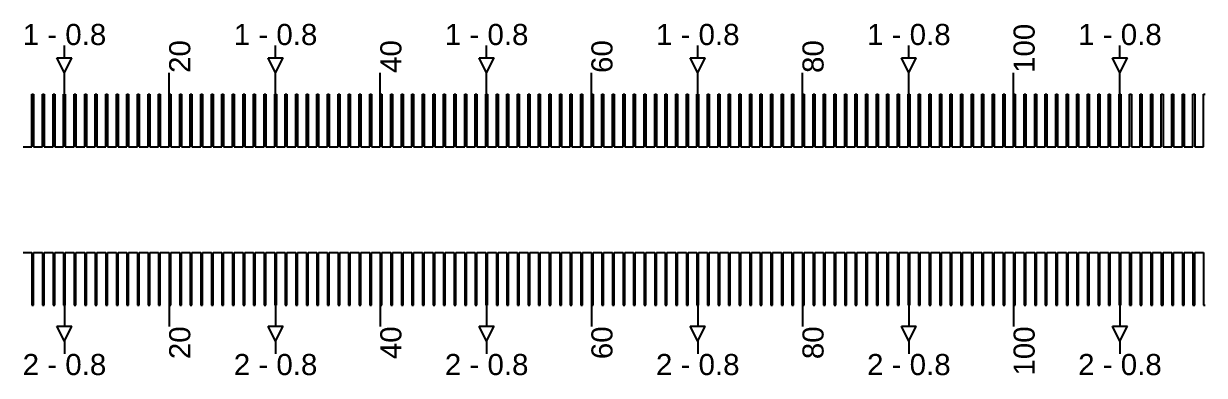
# Model space of a CAD drawing. Extents: x -119394 to 128420, y 74496 to 185496.
# Drawn here: x 7088 to 7647, y 112863 to 113029 of the extents above; entities that cross this region are included whole.
import ezdxf

# ---------------------------------------------------------------- set-up
doc = ezdxf.new("R2010")
doc.units = 13
doc.layers.add('CL - Label-1', color=120, linetype='Continuous')
doc.layers.add('CL - Label-2', color=132, linetype='Continuous')
doc.layers.add('CL - Sub-Micro', color=7, linetype='Continuous', true_color=0x47d1ff)
doc.styles.get("Standard").update_dxf_attribs({"font": 'arial.ttf'})

msp = doc.modelspace()

# ---------------------------------------------------------------- linework, layer by layer
for p, q in [((7107.19, 113012.94), (7107.19, 113018.94)), ((7207.19, 113012.94), (7207.19, 113018.94)), ((7307.19, 113012.94), (7307.19, 113018.94)), ((7407.19, 113012.94), (7407.19, 113018.94)), ((7507.19, 113012.94), (7507.19, 113018.94)), ((7607.19, 113012.94), (7607.19, 113018.94)), ((7107.19, 112995.86), (7107.19, 113005.86)), ((7156.79, 112995.86), (7156.79, 113005.86)), ((7207.19, 112995.86), (7207.19, 113005.86)), ((7256.79, 112995.86), (7256.79, 113005.86)), ((7307.19, 112995.86), (7307.19, 113005.86)), ((7356.79, 112995.86), (7356.79, 113005.86)), ((7407.19, 112995.86), (7407.19, 113005.86)), ((7456.79, 112995.86), (7456.79, 113005.86)), ((7507.19, 112995.86), (7507.19, 113005.86)), ((7556.79, 112995.86), (7556.79, 113005.86)), ((7607.19, 112995.86), (7607.19, 113005.86)), ((7107.19, 112895.86), (7107.19, 112885.86)), ((7156.79, 112895.86), (7156.79, 112885.86)), ((7207.19, 112895.86), (7207.19, 112885.86)), ((7256.79, 112895.86), (7256.79, 112885.86)), ((7307.19, 112895.86), (7307.19, 112885.86)), ((7356.79, 112895.86), (7356.79, 112885.86)), ((7407.19, 112895.86), (7407.19, 112885.86)), ((7456.79, 112895.86), (7456.79, 112885.86)), ((7507.19, 112895.86), (7507.19, 112885.86)), ((7556.79, 112895.86), (7556.79, 112885.86)), ((7607.19, 112895.86), (7607.19, 112885.86)), ((7107.19, 112878.79), (7107.19, 112872.79)), ((7207.19, 112878.79), (7207.19, 112872.79)), ((7307.19, 112878.79), (7307.19, 112872.79)), ((7407.19, 112878.79), (7407.19, 112872.79)), ((7507.19, 112878.79), (7507.19, 112872.79)), ((7607.19, 112878.79), (7607.19, 112872.79))]:
    msp.add_line(p, q)
at = {"layer": 'CL - Label-2'}
for p, q in [((7107.19, 113005.86), (7103.65, 113012.96)), ((7103.65, 113012.96), (7110.72, 113012.96)), ((7107.19, 113005.86), (7110.72, 113012.96)), ((7207.19, 113005.86), (7203.65, 113012.96)), ((7203.65, 113012.96), (7210.72, 113012.96)), ((7207.19, 113005.86), (7210.72, 113012.96)), ((7307.19, 113005.86), (7303.65, 113012.96)), ((7303.65, 113012.96), (7310.72, 113012.96)), ((7307.19, 113005.86), (7310.72, 113012.96)), ((7407.19, 113005.86), (7403.65, 113012.96)), ((7403.65, 113012.96), (7410.72, 113012.96)), ((7407.19, 113005.86), (7410.72, 113012.96)), ((7507.19, 113005.86), (7503.65, 113012.96)), ((7503.65, 113012.96), (7510.72, 113012.96)), ((7507.19, 113005.86), (7510.72, 113012.96)), ((7607.19, 113005.86), (7603.65, 113012.96)), ((7603.65, 113012.96), (7610.72, 113012.96)), ((7607.19, 113005.86), (7610.72, 113012.96)), ((7107.19, 112878.79), (7103.65, 112885.89)), ((7103.65, 112885.89), (7110.72, 112885.89)), ((7107.19, 112878.79), (7110.72, 112885.89)), ((7207.19, 112878.79), (7203.65, 112885.89)), ((7203.65, 112885.89), (7210.72, 112885.89)), ((7207.19, 112878.79), (7210.72, 112885.89)), ((7307.19, 112878.79), (7303.65, 112885.89)), ((7303.65, 112885.89), (7310.72, 112885.89)), ((7307.19, 112878.79), (7310.72, 112885.89)), ((7407.19, 112878.79), (7403.65, 112885.89)), ((7403.65, 112885.89), (7410.72, 112885.89)), ((7407.19, 112878.79), (7410.72, 112885.89)), ((7507.19, 112878.79), (7503.65, 112885.89)), ((7503.65, 112885.89), (7510.72, 112885.89)), ((7507.19, 112878.79), (7510.72, 112885.89)), ((7607.19, 112878.79), (7603.65, 112885.89)), ((7603.65, 112885.89), (7610.72, 112885.89)), ((7607.19, 112878.79), (7610.72, 112885.89))]:
    msp.add_line(p, q, dxfattribs=at)
at = {"layer": 'CL - Sub-Micro'}
for p, q in [((7091.79, 112970.86), (7091.79, 112995.86)), ((7091.79, 112995.86), (7092.59, 112995.86)), ((7092.59, 112995.86), (7092.59, 112970.86)), ((7096.79, 112970.86), (7096.79, 112995.86)), ((7096.79, 112995.86), (7097.59, 112995.86)), ((7097.59, 112995.86), (7097.59, 112970.86)), ((7101.79, 112970.86), (7101.79, 112995.86)), ((7101.79, 112995.86), (7102.59, 112995.86)), ((7102.59, 112995.86), (7102.59, 112970.86)), ((7106.79, 112970.86), (7106.79, 112995.86)), ((7106.79, 112995.86), (7107.59, 112995.86)), ((7107.59, 112995.86), (7107.59, 112970.86)), ((7111.79, 112970.86), (7111.79, 112995.86)), ((7111.79, 112995.86), (7112.59, 112995.86)), ((7112.59, 112995.86), (7112.59, 112970.86)), ((7116.79, 112970.86), (7116.79, 112995.86)), ((7116.79, 112995.86), (7117.59, 112995.86)), ((7117.59, 112995.86), (7117.59, 112970.86)), ((7121.79, 112970.86), (7121.79, 112995.86)), ((7121.79, 112995.86), (7122.59, 112995.86)), ((7122.59, 112995.86), (7122.59, 112970.86)), ((7126.79, 112970.86), (7126.79, 112995.86)), ((7126.79, 112995.86), (7127.59, 112995.86)), ((7127.59, 112995.86), (7127.59, 112970.86)), ((7131.79, 112970.86), (7131.79, 112995.86)), ((7131.79, 112995.86), (7132.59, 112995.86)), ((7132.59, 112995.86), (7132.59, 112970.86)), ((7136.79, 112970.86), (7136.79, 112995.86)), ((7136.79, 112995.86), (7137.59, 112995.86)), ((7137.59, 112995.86), (7137.59, 112970.86)), ((7141.79, 112970.86), (7141.79, 112995.86)), ((7141.79, 112995.86), (7142.59, 112995.86)), ((7142.59, 112995.86), (7142.59, 112970.86)), ((7146.79, 112970.86), (7146.79, 112995.86)), ((7146.79, 112995.86), (7147.59, 112995.86)), ((7147.59, 112995.86), (7147.59, 112970.86)), ((7151.79, 112970.86), (7151.79, 112995.86)), ((7151.79, 112995.86), (7152.59, 112995.86)), ((7152.59, 112995.86), (7152.59, 112970.86)), ((7156.79, 112970.86), (7156.79, 112995.86)), ((7156.79, 112995.86), (7157.59, 112995.86)), ((7157.59, 112995.86), (7157.59, 112970.86)), ((7161.79, 112970.86), (7161.79, 112995.86)), ((7161.79, 112995.86), (7162.59, 112995.86)), ((7162.59, 112995.86), (7162.59, 112970.86)), ((7166.79, 112970.86), (7166.79, 112995.86)), ((7166.79, 112995.86), (7167.59, 112995.86)), ((7167.59, 112995.86), (7167.59, 112970.86)), ((7171.79, 112970.86), (7171.79, 112995.86)), ((7171.79, 112995.86), (7172.59, 112995.86)), ((7172.59, 112995.86), (7172.59, 112970.86)), ((7176.79, 112970.86), (7176.79, 112995.86)), ((7176.79, 112995.86), (7177.59, 112995.86)), ((7177.59, 112995.86), (7177.59, 112970.86)), ((7181.79, 112970.86), (7181.79, 112995.86)), ((7181.79, 112995.86), (7182.59, 112995.86)), ((7182.59, 112995.86), (7182.59, 112970.86)), ((7186.79, 112970.86), (7186.79, 112995.86)), ((7186.79, 112995.86), (7187.59, 112995.86)), ((7187.59, 112995.86), (7187.59, 112970.86)), ((7191.79, 112970.86), (7191.79, 112995.86)), ((7191.79, 112995.86), (7192.59, 112995.86)), ((7192.59, 112995.86), (7192.59, 112970.86)), ((7196.79, 112970.86), (7196.79, 112995.86)), ((7196.79, 112995.86), (7197.59, 112995.86)), ((7197.59, 112995.86), (7197.59, 112970.86)), ((7201.79, 112970.86), (7201.79, 112995.86)), ((7201.79, 112995.86), (7202.59, 112995.86)), ((7202.59, 112995.86), (7202.59, 112970.86)), ((7206.79, 112970.86), (7206.79, 112995.86)), ((7206.79, 112995.86), (7207.59, 112995.86)), ((7207.59, 112995.86), (7207.59, 112970.86)), ((7211.79, 112970.86), (7211.79, 112995.86)), ((7211.79, 112995.86), (7212.59, 112995.86)), ((7212.59, 112995.86), (7212.59, 112970.86)), ((7216.79, 112970.86), (7216.79, 112995.86)), ((7216.79, 112995.86), (7217.59, 112995.86)), ((7217.59, 112995.86), (7217.59, 112970.86)), ((7221.79, 112970.86), (7221.79, 112995.86)), ((7221.79, 112995.86), (7222.59, 112995.86)), ((7222.59, 112995.86), (7222.59, 112970.86)), ((7226.79, 112970.86), (7226.79, 112995.86)), ((7226.79, 112995.86), (7227.59, 112995.86)), ((7227.59, 112995.86), (7227.59, 112970.86)), ((7231.79, 112970.86), (7231.79, 112995.86)), ((7231.79, 112995.86), (7232.59, 112995.86)), ((7232.59, 112995.86), (7232.59, 112970.86)), ((7236.79, 112970.86), (7236.79, 112995.86)), ((7236.79, 112995.86), (7237.59, 112995.86)), ((7237.59, 112995.86), (7237.59, 112970.86)), ((7241.79, 112970.86), (7241.79, 112995.86)), ((7241.79, 112995.86), (7242.59, 112995.86)), ((7242.59, 112995.86), (7242.59, 112970.86)), ((7246.79, 112970.86), (7246.79, 112995.86)), ((7246.79, 112995.86), (7247.59, 112995.86)), ((7247.59, 112995.86), (7247.59, 112970.86)), ((7251.79, 112970.86), (7251.79, 112995.86)), ((7251.79, 112995.86), (7252.59, 112995.86)), ((7252.59, 112995.86), (7252.59, 112970.86)), ((7256.79, 112970.86), (7256.79, 112995.86)), ((7256.79, 112995.86), (7257.59, 112995.86)), ((7257.59, 112995.86), (7257.59, 112970.86)), ((7261.79, 112970.86), (7261.79, 112995.86)), ((7261.79, 112995.86), (7262.59, 112995.86)), ((7262.59, 112995.86), (7262.59, 112970.86)), ((7266.79, 112970.86), (7266.79, 112995.86)), ((7266.79, 112995.86), (7267.59, 112995.86)), ((7267.59, 112995.86), (7267.59, 112970.86)), ((7271.79, 112970.86), (7271.79, 112995.86)), ((7271.79, 112995.86), (7272.59, 112995.86)), ((7272.59, 112995.86), (7272.59, 112970.86)), ((7276.79, 112970.86), (7276.79, 112995.86)), ((7276.79, 112995.86), (7277.59, 112995.86)), ((7277.59, 112995.86), (7277.59, 112970.86)), ((7281.79, 112970.86), (7281.79, 112995.86)), ((7281.79, 112995.86), (7282.59, 112995.86)), ((7282.59, 112995.86), (7282.59, 112970.86)), ((7286.79, 112970.86), (7286.79, 112995.86)), ((7286.79, 112995.86), (7287.59, 112995.86)), ((7287.59, 112995.86), (7287.59, 112970.86)), ((7291.79, 112970.86), (7291.79, 112995.86)), ((7291.79, 112995.86), (7292.59, 112995.86)), ((7292.59, 112995.86), (7292.59, 112970.86)), ((7296.79, 112970.86), (7296.79, 112995.86)), ((7296.79, 112995.86), (7297.59, 112995.86)), ((7297.59, 112995.86), (7297.59, 112970.86)), ((7301.79, 112970.86), (7301.79, 112995.86)), ((7301.79, 112995.86), (7302.59, 112995.86)), ((7302.59, 112995.86), (7302.59, 112970.86)), ((7306.79, 112970.86), (7306.79, 112995.86)), ((7306.79, 112995.86), (7307.59, 112995.86)), ((7307.59, 112995.86), (7307.59, 112970.86)), ((7311.79, 112970.86), (7311.79, 112995.86)), ((7311.79, 112995.86), (7312.59, 112995.86)), ((7312.59, 112995.86), (7312.59, 112970.86)), ((7316.79, 112970.86), (7316.79, 112995.86)), ((7316.79, 112995.86), (7317.59, 112995.86)), ((7317.59, 112995.86), (7317.59, 112970.86)), ((7321.79, 112970.86), (7321.79, 112995.86)), ((7321.79, 112995.86), (7322.59, 112995.86)), ((7322.59, 112995.86), (7322.59, 112970.86)), ((7326.79, 112970.86), (7326.79, 112995.86)), ((7326.79, 112995.86), (7327.59, 112995.86)), ((7327.59, 112995.86), (7327.59, 112970.86)), ((7331.79, 112970.86), (7331.79, 112995.86)), ((7331.79, 112995.86), (7332.59, 112995.86)), ((7332.59, 112995.86), (7332.59, 112970.86)), ((7336.79, 112970.86), (7336.79, 112995.86)), ((7336.79, 112995.86), (7337.59, 112995.86)), ((7337.59, 112995.86), (7337.59, 112970.86)), ((7341.79, 112970.86), (7341.79, 112995.86)), ((7341.79, 112995.86), (7342.59, 112995.86)), ((7342.59, 112995.86), (7342.59, 112970.86)), ((7346.79, 112970.86), (7346.79, 112995.86)), ((7346.79, 112995.86), (7347.59, 112995.86)), ((7347.59, 112995.86), (7347.59, 112970.86)), ((7351.79, 112970.86), (7351.79, 112995.86)), ((7351.79, 112995.86), (7352.59, 112995.86)), ((7352.59, 112995.86), (7352.59, 112970.86)), ((7356.79, 112970.86), (7356.79, 112995.86)), ((7356.79, 112995.86), (7357.59, 112995.86)), ((7357.59, 112995.86), (7357.59, 112970.86)), ((7361.79, 112970.86), (7361.79, 112995.86)), ((7361.79, 112995.86), (7362.59, 112995.86)), ((7362.59, 112995.86), (7362.59, 112970.86)), ((7366.79, 112970.86), (7366.79, 112995.86)), ((7366.79, 112995.86), (7367.59, 112995.86)), ((7367.59, 112995.86), (7367.59, 112970.86)), ((7371.79, 112970.86), (7371.79, 112995.86)), ((7371.79, 112995.86), (7372.59, 112995.86)), ((7372.59, 112995.86), (7372.59, 112970.86)), ((7376.79, 112970.86), (7376.79, 112995.86)), ((7376.79, 112995.86), (7377.59, 112995.86)), ((7377.59, 112995.86), (7377.59, 112970.86)), ((7381.79, 112970.86), (7381.79, 112995.86)), ((7381.79, 112995.86), (7382.59, 112995.86)), ((7382.59, 112995.86), (7382.59, 112970.86)), ((7386.79, 112970.86), (7386.79, 112995.86)), ((7386.79, 112995.86), (7387.59, 112995.86)), ((7387.59, 112995.86), (7387.59, 112970.86)), ((7391.79, 112970.86), (7391.79, 112995.86)), ((7391.79, 112995.86), (7392.59, 112995.86)), ((7392.59, 112995.86), (7392.59, 112970.86)), ((7396.79, 112970.86), (7396.79, 112995.86)), ((7396.79, 112995.86), (7397.59, 112995.86)), ((7397.59, 112995.86), (7397.59, 112970.86)), ((7401.79, 112970.86), (7401.79, 112995.86)), ((7401.79, 112995.86), (7402.59, 112995.86)), ((7402.59, 112995.86), (7402.59, 112970.86)), ((7406.79, 112970.86), (7406.79, 112995.86)), ((7406.79, 112995.86), (7407.59, 112995.86)), ((7407.59, 112995.86), (7407.59, 112970.86)), ((7411.79, 112970.86), (7411.79, 112995.86)), ((7411.79, 112995.86), (7412.59, 112995.86)), ((7412.59, 112995.86), (7412.59, 112970.86)), ((7416.79, 112970.86), (7416.79, 112995.86)), ((7416.79, 112995.86), (7417.59, 112995.86)), ((7417.59, 112995.86), (7417.59, 112970.86)), ((7421.79, 112970.86), (7421.79, 112995.86)), ((7421.79, 112995.86), (7422.59, 112995.86)), ((7422.59, 112995.86), (7422.59, 112970.86)), ((7426.79, 112970.86), (7426.79, 112995.86)), ((7426.79, 112995.86), (7427.59, 112995.86)), ((7427.59, 112995.86), (7427.59, 112970.86)), ((7431.79, 112970.86), (7431.79, 112995.86)), ((7431.79, 112995.86), (7432.59, 112995.86)), ((7432.59, 112995.86), (7432.59, 112970.86)), ((7436.79, 112970.86), (7436.79, 112995.86)), ((7436.79, 112995.86), (7437.59, 112995.86)), ((7437.59, 112995.86), (7437.59, 112970.86)), ((7441.79, 112970.86), (7441.79, 112995.86)), ((7441.79, 112995.86), (7442.59, 112995.86)), ((7442.59, 112995.86), (7442.59, 112970.86)), ((7446.79, 112970.86), (7446.79, 112995.86)), ((7446.79, 112995.86), (7447.59, 112995.86)), ((7447.59, 112995.86), (7447.59, 112970.86)), ((7451.79, 112970.86), (7451.79, 112995.86)), ((7451.79, 112995.86), (7452.59, 112995.86)), ((7452.59, 112995.86), (7452.59, 112970.86)), ((7456.79, 112970.86), (7456.79, 112995.86)), ((7456.79, 112995.86), (7457.59, 112995.86)), ((7457.59, 112995.86), (7457.59, 112970.86)), ((7461.79, 112970.86), (7461.79, 112995.86)), ((7461.79, 112995.86), (7462.59, 112995.86)), ((7462.59, 112995.86), (7462.59, 112970.86)), ((7466.79, 112970.86), (7466.79, 112995.86)), ((7466.79, 112995.86), (7467.59, 112995.86)), ((7467.59, 112995.86), (7467.59, 112970.86)), ((7471.79, 112970.86), (7471.79, 112995.86)), ((7471.79, 112995.86), (7472.59, 112995.86)), ((7472.59, 112995.86), (7472.59, 112970.86)), ((7476.79, 112970.86), (7476.79, 112995.86)), ((7476.79, 112995.86), (7477.59, 112995.86)), ((7477.59, 112995.86), (7477.59, 112970.86)), ((7481.79, 112970.86), (7481.79, 112995.86)), ((7481.79, 112995.86), (7482.59, 112995.86)), ((7482.59, 112995.86), (7482.59, 112970.86)), ((7486.79, 112970.86), (7486.79, 112995.86)), ((7486.79, 112995.86), (7487.59, 112995.86)), ((7487.59, 112995.86), (7487.59, 112970.86)), ((7491.79, 112970.86), (7491.79, 112995.86)), ((7491.79, 112995.86), (7492.59, 112995.86)), ((7492.59, 112995.86), (7492.59, 112970.86)), ((7496.79, 112970.86), (7496.79, 112995.86)), ((7496.79, 112995.86), (7497.59, 112995.86)), ((7497.59, 112995.86), (7497.59, 112970.86)), ((7501.79, 112970.86), (7501.79, 112995.86)), ((7501.79, 112995.86), (7502.59, 112995.86)), ((7502.59, 112995.86), (7502.59, 112970.86)), ((7506.79, 112970.86), (7506.79, 112995.86)), ((7506.79, 112995.86), (7507.59, 112995.86)), ((7507.59, 112995.86), (7507.59, 112970.86)), ((7511.79, 112970.86), (7511.79, 112995.86)), ((7511.79, 112995.86), (7512.59, 112995.86)), ((7512.59, 112995.86), (7512.59, 112970.86)), ((7516.79, 112970.86), (7516.79, 112995.86)), ((7516.79, 112995.86), (7517.59, 112995.86)), ((7517.59, 112995.86), (7517.59, 112970.86)), ((7521.79, 112970.86), (7521.79, 112995.86)), ((7521.79, 112995.86), (7522.59, 112995.86)), ((7522.59, 112995.86), (7522.59, 112970.86)), ((7526.79, 112970.86), (7526.79, 112995.86)), ((7526.79, 112995.86), (7527.59, 112995.86)), ((7527.59, 112995.86), (7527.59, 112970.86)), ((7531.79, 112970.86), (7531.79, 112995.86)), ((7531.79, 112995.86), (7532.59, 112995.86)), ((7532.59, 112995.86), (7532.59, 112970.86)), ((7536.79, 112970.86), (7536.79, 112995.86)), ((7536.79, 112995.86), (7537.59, 112995.86)), ((7537.59, 112995.86), (7537.59, 112970.86)), ((7541.79, 112970.86), (7541.79, 112995.86)), ((7541.79, 112995.86), (7542.59, 112995.86)), ((7542.59, 112995.86), (7542.59, 112970.86)), ((7546.79, 112970.86), (7546.79, 112995.86)), ((7546.79, 112995.86), (7547.59, 112995.86)), ((7547.59, 112995.86), (7547.59, 112970.86)), ((7551.79, 112970.86), (7551.79, 112995.86)), ((7551.79, 112995.86), (7552.59, 112995.86)), ((7552.59, 112995.86), (7552.59, 112970.86)), ((7556.79, 112970.86), (7556.79, 112995.86)), ((7556.79, 112995.86), (7557.59, 112995.86)), ((7557.59, 112995.86), (7557.59, 112970.86)), ((7561.79, 112970.86), (7561.79, 112995.86)), ((7561.79, 112995.86), (7562.59, 112995.86)), ((7562.59, 112995.86), (7562.59, 112970.86)), ((7566.79, 112970.86), (7566.79, 112995.86)), ((7566.79, 112995.86), (7567.59, 112995.86)), ((7567.59, 112995.86), (7567.59, 112970.86)), ((7571.79, 112970.86), (7571.79, 112995.86)), ((7571.79, 112995.86), (7572.59, 112995.86)), ((7572.59, 112995.86), (7572.59, 112970.86)), ((7576.79, 112970.86), (7576.79, 112995.86)), ((7576.79, 112995.86), (7577.59, 112995.86)), ((7577.59, 112995.86), (7577.59, 112970.86)), ((7581.79, 112970.86), (7581.79, 112995.86)), ((7581.79, 112995.86), (7582.59, 112995.86)), ((7582.59, 112995.86), (7582.59, 112970.86)), ((7586.79, 112970.86), (7586.79, 112995.86)), ((7586.79, 112995.86), (7587.59, 112995.86)), ((7587.59, 112995.86), (7587.59, 112970.86)), ((7591.79, 112970.86), (7591.79, 112995.86)), ((7591.79, 112995.86), (7592.59, 112995.86)), ((7592.59, 112995.86), (7592.59, 112970.86)), ((7596.79, 112970.86), (7596.79, 112995.86)), ((7596.79, 112995.86), (7597.59, 112995.86)), ((7597.59, 112995.86), (7597.59, 112970.86)), ((7601.79, 112970.86), (7601.79, 112995.86)), ((7601.79, 112995.86), (7602.59, 112995.86)), ((7602.59, 112995.86), (7602.59, 112970.86)), ((7606.79, 112970.86), (7606.79, 112995.86)), ((7606.79, 112995.86), (7607.59, 112995.86)), ((7607.59, 112995.86), (7607.59, 112970.86)), ((7611.79, 112970.86), (7611.79, 112995.86)), ((7611.79, 112995.86), (7612.59, 112995.86)), ((7612.59, 112995.86), (7612.59, 112970.86)), ((7616.79, 112970.86), (7616.79, 112995.86)), ((7616.79, 112995.86), (7617.59, 112995.86)), ((7617.59, 112995.86), (7617.59, 112970.86)), ((7621.79, 112970.86), (7621.79, 112995.86)), ((7621.79, 112995.86), (7622.59, 112995.86)), ((7622.59, 112995.86), (7622.59, 112970.86)), ((7626.79, 112970.86), (7626.79, 112995.86)), ((7626.79, 112995.86), (7627.59, 112995.86)), ((7627.59, 112995.86), (7627.59, 112970.86)), ((7631.79, 112970.86), (7631.79, 112995.86)), ((7631.79, 112995.86), (7632.59, 112995.86)), ((7632.59, 112995.86), (7632.59, 112970.86)), ((7636.79, 112970.86), (7636.79, 112995.86)), ((7636.79, 112995.86), (7637.59, 112995.86)), ((7637.59, 112995.86), (7637.59, 112970.86)), ((7641.79, 112970.86), (7641.79, 112995.86)), ((7641.79, 112995.86), (7642.59, 112995.86)), ((7642.59, 112995.86), (7642.59, 112970.86)), ((7646.79, 112970.86), (7646.79, 112995.86)), ((7646.79, 112995.86), (7647.59, 112995.86)), ((7087.59, 112970.86), (7091.79, 112970.86)), ((7092.59, 112970.86), (7096.79, 112970.86)), ((7097.59, 112970.86), (7101.79, 112970.86)), ((7102.59, 112970.86), (7106.79, 112970.86)), ((7107.59, 112970.86), (7111.79, 112970.86)), ((7112.59, 112970.86), (7116.79, 112970.86)), ((7117.59, 112970.86), (7121.79, 112970.86)), ((7122.59, 112970.86), (7126.79, 112970.86)), ((7127.59, 112970.86), (7131.79, 112970.86)), ((7132.59, 112970.86), (7136.79, 112970.86)), ((7137.59, 112970.86), (7141.79, 112970.86)), ((7142.59, 112970.86), (7146.79, 112970.86)), ((7147.59, 112970.86), (7151.79, 112970.86)), ((7152.59, 112970.86), (7156.79, 112970.86)), ((7157.59, 112970.86), (7161.79, 112970.86)), ((7162.59, 112970.86), (7166.79, 112970.86)), ((7167.59, 112970.86), (7171.79, 112970.86)), ((7172.59, 112970.86), (7176.79, 112970.86)), ((7177.59, 112970.86), (7181.79, 112970.86)), ((7182.59, 112970.86), (7186.79, 112970.86)), ((7187.59, 112970.86), (7191.79, 112970.86)), ((7192.59, 112970.86), (7196.79, 112970.86)), ((7197.59, 112970.86), (7201.79, 112970.86)), ((7202.59, 112970.86), (7206.79, 112970.86)), ((7207.59, 112970.86), (7211.79, 112970.86)), ((7212.59, 112970.86), (7216.79, 112970.86)), ((7217.59, 112970.86), (7221.79, 112970.86)), ((7222.59, 112970.86), (7226.79, 112970.86)), ((7227.59, 112970.86), (7231.79, 112970.86)), ((7232.59, 112970.86), (7236.79, 112970.86)), ((7237.59, 112970.86), (7241.79, 112970.86)), ((7242.59, 112970.86), (7246.79, 112970.86)), ((7247.59, 112970.86), (7251.79, 112970.86)), ((7252.59, 112970.86), (7256.79, 112970.86)), ((7257.59, 112970.86), (7261.79, 112970.86)), ((7262.59, 112970.86), (7266.79, 112970.86)), ((7267.59, 112970.86), (7271.79, 112970.86)), ((7272.59, 112970.86), (7276.79, 112970.86)), ((7277.59, 112970.86), (7281.79, 112970.86)), ((7282.59, 112970.86), (7286.79, 112970.86)), ((7287.59, 112970.86), (7291.79, 112970.86)), ((7292.59, 112970.86), (7296.79, 112970.86)), ((7297.59, 112970.86), (7301.79, 112970.86)), ((7302.59, 112970.86), (7306.79, 112970.86)), ((7307.59, 112970.86), (7311.79, 112970.86)), ((7312.59, 112970.86), (7316.79, 112970.86)), ((7317.59, 112970.86), (7321.79, 112970.86)), ((7322.59, 112970.86), (7326.79, 112970.86)), ((7327.59, 112970.86), (7331.79, 112970.86)), ((7332.59, 112970.86), (7336.79, 112970.86)), ((7337.59, 112970.86), (7341.79, 112970.86)), ((7342.59, 112970.86), (7346.79, 112970.86)), ((7347.59, 112970.86), (7351.79, 112970.86)), ((7352.59, 112970.86), (7356.79, 112970.86)), ((7357.59, 112970.86), (7361.79, 112970.86)), ((7362.59, 112970.86), (7366.79, 112970.86)), ((7367.59, 112970.86), (7371.79, 112970.86)), ((7372.59, 112970.86), (7376.79, 112970.86)), ((7377.59, 112970.86), (7381.79, 112970.86)), ((7382.59, 112970.86), (7386.79, 112970.86)), ((7387.59, 112970.86), (7391.79, 112970.86)), ((7392.59, 112970.86), (7396.79, 112970.86)), ((7397.59, 112970.86), (7401.79, 112970.86)), ((7402.59, 112970.86), (7406.79, 112970.86)), ((7407.59, 112970.86), (7411.79, 112970.86)), ((7412.59, 112970.86), (7416.79, 112970.86)), ((7417.59, 112970.86), (7421.79, 112970.86)), ((7422.59, 112970.86), (7426.79, 112970.86)), ((7427.59, 112970.86), (7431.79, 112970.86)), ((7432.59, 112970.86), (7436.79, 112970.86)), ((7437.59, 112970.86), (7441.79, 112970.86)), ((7442.59, 112970.86), (7446.79, 112970.86)), ((7447.59, 112970.86), (7451.79, 112970.86)), ((7452.59, 112970.86), (7456.79, 112970.86)), ((7457.59, 112970.86), (7461.79, 112970.86)), ((7462.59, 112970.86), (7466.79, 112970.86)), ((7467.59, 112970.86), (7471.79, 112970.86)), ((7472.59, 112970.86), (7476.79, 112970.86)), ((7477.59, 112970.86), (7481.79, 112970.86)), ((7482.59, 112970.86), (7486.79, 112970.86)), ((7487.59, 112970.86), (7491.79, 112970.86)), ((7492.59, 112970.86), (7496.79, 112970.86)), ((7497.59, 112970.86), (7501.79, 112970.86)), ((7502.59, 112970.86), (7506.79, 112970.86)), ((7507.59, 112970.86), (7511.79, 112970.86)), ((7512.59, 112970.86), (7516.79, 112970.86)), ((7517.59, 112970.86), (7521.79, 112970.86)), ((7522.59, 112970.86), (7526.79, 112970.86)), ((7527.59, 112970.86), (7531.79, 112970.86)), ((7532.59, 112970.86), (7536.79, 112970.86)), ((7537.59, 112970.86), (7541.79, 112970.86)), ((7542.59, 112970.86), (7546.79, 112970.86)), ((7547.59, 112970.86), (7551.79, 112970.86)), ((7552.59, 112970.86), (7556.79, 112970.86)), ((7557.59, 112970.86), (7561.79, 112970.86)), ((7562.59, 112970.86), (7566.79, 112970.86)), ((7567.59, 112970.86), (7571.79, 112970.86)), ((7572.59, 112970.86), (7576.79, 112970.86)), ((7577.59, 112970.86), (7581.79, 112970.86)), ((7582.59, 112970.86), (7586.79, 112970.86)), ((7587.59, 112970.86), (7591.79, 112970.86)), ((7592.59, 112970.86), (7596.79, 112970.86)), ((7597.59, 112970.86), (7601.79, 112970.86)), ((7602.59, 112970.86), (7606.79, 112970.86)), ((7607.59, 112970.86), (7611.79, 112970.86)), ((7612.59, 112970.86), (7616.79, 112970.86)), ((7617.59, 112970.86), (7621.79, 112970.86)), ((7622.59, 112970.86), (7626.79, 112970.86)), ((7627.59, 112970.86), (7631.79, 112970.86)), ((7632.59, 112970.86), (7636.79, 112970.86)), ((7637.59, 112970.86), (7641.79, 112970.86)), ((7642.59, 112970.86), (7646.79, 112970.86)), ((7087.59, 112920.86), (7091.79, 112920.86)), ((7091.79, 112920.86), (7091.79, 112895.86)), ((7092.59, 112895.86), (7092.59, 112920.86)), ((7092.59, 112920.86), (7096.79, 112920.86)), ((7096.79, 112920.86), (7096.79, 112895.86)), ((7097.59, 112895.86), (7097.59, 112920.86)), ((7097.59, 112920.86), (7101.79, 112920.86)), ((7101.79, 112920.86), (7101.79, 112895.86)), ((7102.59, 112895.86), (7102.59, 112920.86)), ((7102.59, 112920.86), (7106.79, 112920.86)), ((7106.79, 112920.86), (7106.79, 112895.86)), ((7107.59, 112895.86), (7107.59, 112920.86)), ((7107.59, 112920.86), (7111.79, 112920.86)), ((7111.79, 112920.86), (7111.79, 112895.86)), ((7112.59, 112895.86), (7112.59, 112920.86)), ((7112.59, 112920.86), (7116.79, 112920.86)), ((7116.79, 112920.86), (7116.79, 112895.86)), ((7117.59, 112895.86), (7117.59, 112920.86)), ((7117.59, 112920.86), (7121.79, 112920.86)), ((7121.79, 112920.86), (7121.79, 112895.86)), ((7122.59, 112895.86), (7122.59, 112920.86)), ((7122.59, 112920.86), (7126.79, 112920.86)), ((7126.79, 112920.86), (7126.79, 112895.86)), ((7127.59, 112895.86), (7127.59, 112920.86)), ((7127.59, 112920.86), (7131.79, 112920.86)), ((7131.79, 112920.86), (7131.79, 112895.86)), ((7132.59, 112895.86), (7132.59, 112920.86)), ((7132.59, 112920.86), (7136.79, 112920.86)), ((7136.79, 112920.86), (7136.79, 112895.86)), ((7137.59, 112895.86), (7137.59, 112920.86)), ((7137.59, 112920.86), (7141.79, 112920.86)), ((7141.79, 112920.86), (7141.79, 112895.86)), ((7142.59, 112895.86), (7142.59, 112920.86)), ((7142.59, 112920.86), (7146.79, 112920.86)), ((7146.79, 112920.86), (7146.79, 112895.86)), ((7147.59, 112895.86), (7147.59, 112920.86)), ((7147.59, 112920.86), (7151.79, 112920.86)), ((7151.79, 112920.86), (7151.79, 112895.86)), ((7152.59, 112895.86), (7152.59, 112920.86)), ((7152.59, 112920.86), (7156.79, 112920.86)), ((7156.79, 112920.86), (7156.79, 112895.86)), ((7157.59, 112895.86), (7157.59, 112920.86)), ((7157.59, 112920.86), (7161.79, 112920.86)), ((7161.79, 112920.86), (7161.79, 112895.86)), ((7162.59, 112895.86), (7162.59, 112920.86)), ((7162.59, 112920.86), (7166.79, 112920.86)), ((7166.79, 112920.86), (7166.79, 112895.86)), ((7167.59, 112895.86), (7167.59, 112920.86)), ((7167.59, 112920.86), (7171.79, 112920.86)), ((7171.79, 112920.86), (7171.79, 112895.86)), ((7172.59, 112895.86), (7172.59, 112920.86)), ((7172.59, 112920.86), (7176.79, 112920.86)), ((7176.79, 112920.86), (7176.79, 112895.86)), ((7177.59, 112895.86), (7177.59, 112920.86)), ((7177.59, 112920.86), (7181.79, 112920.86)), ((7181.79, 112920.86), (7181.79, 112895.86)), ((7182.59, 112895.86), (7182.59, 112920.86)), ((7182.59, 112920.86), (7186.79, 112920.86)), ((7186.79, 112920.86), (7186.79, 112895.86)), ((7187.59, 112895.86), (7187.59, 112920.86)), ((7187.59, 112920.86), (7191.79, 112920.86)), ((7191.79, 112920.86), (7191.79, 112895.86)), ((7192.59, 112895.86), (7192.59, 112920.86)), ((7192.59, 112920.86), (7196.79, 112920.86)), ((7196.79, 112920.86), (7196.79, 112895.86)), ((7197.59, 112895.86), (7197.59, 112920.86)), ((7197.59, 112920.86), (7201.79, 112920.86)), ((7201.79, 112920.86), (7201.79, 112895.86)), ((7202.59, 112895.86), (7202.59, 112920.86)), ((7202.59, 112920.86), (7206.79, 112920.86)), ((7206.79, 112920.86), (7206.79, 112895.86)), ((7207.59, 112895.86), (7207.59, 112920.86)), ((7207.59, 112920.86), (7211.79, 112920.86)), ((7211.79, 112920.86), (7211.79, 112895.86)), ((7212.59, 112895.86), (7212.59, 112920.86)), ((7212.59, 112920.86), (7216.79, 112920.86)), ((7216.79, 112920.86), (7216.79, 112895.86)), ((7217.59, 112895.86), (7217.59, 112920.86)), ((7217.59, 112920.86), (7221.79, 112920.86)), ((7221.79, 112920.86), (7221.79, 112895.86)), ((7222.59, 112895.86), (7222.59, 112920.86)), ((7222.59, 112920.86), (7226.79, 112920.86)), ((7226.79, 112920.86), (7226.79, 112895.86)), ((7227.59, 112895.86), (7227.59, 112920.86)), ((7227.59, 112920.86), (7231.79, 112920.86)), ((7231.79, 112920.86), (7231.79, 112895.86)), ((7232.59, 112895.86), (7232.59, 112920.86)), ((7232.59, 112920.86), (7236.79, 112920.86)), ((7236.79, 112920.86), (7236.79, 112895.86)), ((7237.59, 112895.86), (7237.59, 112920.86)), ((7237.59, 112920.86), (7241.79, 112920.86)), ((7241.79, 112920.86), (7241.79, 112895.86)), ((7242.59, 112895.86), (7242.59, 112920.86)), ((7242.59, 112920.86), (7246.79, 112920.86)), ((7246.79, 112920.86), (7246.79, 112895.86)), ((7247.59, 112895.86), (7247.59, 112920.86)), ((7247.59, 112920.86), (7251.79, 112920.86)), ((7251.79, 112920.86), (7251.79, 112895.86)), ((7252.59, 112895.86), (7252.59, 112920.86)), ((7252.59, 112920.86), (7256.79, 112920.86)), ((7256.79, 112920.86), (7256.79, 112895.86)), ((7257.59, 112895.86), (7257.59, 112920.86)), ((7257.59, 112920.86), (7261.79, 112920.86)), ((7261.79, 112920.86), (7261.79, 112895.86)), ((7262.59, 112895.86), (7262.59, 112920.86)), ((7262.59, 112920.86), (7266.79, 112920.86)), ((7266.79, 112920.86), (7266.79, 112895.86)), ((7267.59, 112895.86), (7267.59, 112920.86)), ((7267.59, 112920.86), (7271.79, 112920.86)), ((7271.79, 112920.86), (7271.79, 112895.86)), ((7272.59, 112895.86), (7272.59, 112920.86)), ((7272.59, 112920.86), (7276.79, 112920.86)), ((7276.79, 112920.86), (7276.79, 112895.86)), ((7277.59, 112895.86), (7277.59, 112920.86)), ((7277.59, 112920.86), (7281.79, 112920.86)), ((7281.79, 112920.86), (7281.79, 112895.86)), ((7282.59, 112895.86), (7282.59, 112920.86)), ((7282.59, 112920.86), (7286.79, 112920.86)), ((7286.79, 112920.86), (7286.79, 112895.86)), ((7287.59, 112895.86), (7287.59, 112920.86)), ((7287.59, 112920.86), (7291.79, 112920.86)), ((7291.79, 112920.86), (7291.79, 112895.86)), ((7292.59, 112895.86), (7292.59, 112920.86)), ((7292.59, 112920.86), (7296.79, 112920.86)), ((7296.79, 112920.86), (7296.79, 112895.86)), ((7297.59, 112895.86), (7297.59, 112920.86)), ((7297.59, 112920.86), (7301.79, 112920.86)), ((7301.79, 112920.86), (7301.79, 112895.86)), ((7302.59, 112895.86), (7302.59, 112920.86)), ((7302.59, 112920.86), (7306.79, 112920.86)), ((7306.79, 112920.86), (7306.79, 112895.86)), ((7307.59, 112895.86), (7307.59, 112920.86)), ((7307.59, 112920.86), (7311.79, 112920.86)), ((7311.79, 112920.86), (7311.79, 112895.86)), ((7312.59, 112895.86), (7312.59, 112920.86)), ((7312.59, 112920.86), (7316.79, 112920.86)), ((7316.79, 112920.86), (7316.79, 112895.86)), ((7317.59, 112895.86), (7317.59, 112920.86)), ((7317.59, 112920.86), (7321.79, 112920.86)), ((7321.79, 112920.86), (7321.79, 112895.86)), ((7322.59, 112895.86), (7322.59, 112920.86)), ((7322.59, 112920.86), (7326.79, 112920.86)), ((7326.79, 112920.86), (7326.79, 112895.86)), ((7327.59, 112895.86), (7327.59, 112920.86)), ((7327.59, 112920.86), (7331.79, 112920.86)), ((7331.79, 112920.86), (7331.79, 112895.86)), ((7332.59, 112895.86), (7332.59, 112920.86)), ((7332.59, 112920.86), (7336.79, 112920.86)), ((7336.79, 112920.86), (7336.79, 112895.86)), ((7337.59, 112895.86), (7337.59, 112920.86)), ((7337.59, 112920.86), (7341.79, 112920.86)), ((7341.79, 112920.86), (7341.79, 112895.86)), ((7342.59, 112895.86), (7342.59, 112920.86)), ((7342.59, 112920.86), (7346.79, 112920.86)), ((7346.79, 112920.86), (7346.79, 112895.86)), ((7347.59, 112895.86), (7347.59, 112920.86)), ((7347.59, 112920.86), (7351.79, 112920.86)), ((7351.79, 112920.86), (7351.79, 112895.86)), ((7352.59, 112895.86), (7352.59, 112920.86)), ((7352.59, 112920.86), (7356.79, 112920.86)), ((7356.79, 112920.86), (7356.79, 112895.86)), ((7357.59, 112895.86), (7357.59, 112920.86)), ((7357.59, 112920.86), (7361.79, 112920.86)), ((7361.79, 112920.86), (7361.79, 112895.86)), ((7362.59, 112895.86), (7362.59, 112920.86)), ((7362.59, 112920.86), (7366.79, 112920.86)), ((7366.79, 112920.86), (7366.79, 112895.86)), ((7367.59, 112895.86), (7367.59, 112920.86)), ((7367.59, 112920.86), (7371.79, 112920.86)), ((7371.79, 112920.86), (7371.79, 112895.86)), ((7372.59, 112895.86), (7372.59, 112920.86)), ((7372.59, 112920.86), (7376.79, 112920.86)), ((7376.79, 112920.86), (7376.79, 112895.86)), ((7377.59, 112895.86), (7377.59, 112920.86)), ((7377.59, 112920.86), (7381.79, 112920.86)), ((7381.79, 112920.86), (7381.79, 112895.86)), ((7382.59, 112895.86), (7382.59, 112920.86)), ((7382.59, 112920.86), (7386.79, 112920.86)), ((7386.79, 112920.86), (7386.79, 112895.86)), ((7387.59, 112895.86), (7387.59, 112920.86)), ((7387.59, 112920.86), (7391.79, 112920.86)), ((7391.79, 112920.86), (7391.79, 112895.86)), ((7392.59, 112895.86), (7392.59, 112920.86)), ((7392.59, 112920.86), (7396.79, 112920.86)), ((7396.79, 112920.86), (7396.79, 112895.86)), ((7397.59, 112895.86), (7397.59, 112920.86)), ((7397.59, 112920.86), (7401.79, 112920.86)), ((7401.79, 112920.86), (7401.79, 112895.86)), ((7402.59, 112895.86), (7402.59, 112920.86)), ((7402.59, 112920.86), (7406.79, 112920.86)), ((7406.79, 112920.86), (7406.79, 112895.86)), ((7407.59, 112895.86), (7407.59, 112920.86)), ((7407.59, 112920.86), (7411.79, 112920.86)), ((7411.79, 112920.86), (7411.79, 112895.86)), ((7412.59, 112895.86), (7412.59, 112920.86)), ((7412.59, 112920.86), (7416.79, 112920.86)), ((7416.79, 112920.86), (7416.79, 112895.86)), ((7417.59, 112895.86), (7417.59, 112920.86)), ((7417.59, 112920.86), (7421.79, 112920.86)), ((7421.79, 112920.86), (7421.79, 112895.86)), ((7422.59, 112895.86), (7422.59, 112920.86)), ((7422.59, 112920.86), (7426.79, 112920.86)), ((7426.79, 112920.86), (7426.79, 112895.86)), ((7427.59, 112895.86), (7427.59, 112920.86)), ((7427.59, 112920.86), (7431.79, 112920.86)), ((7431.79, 112920.86), (7431.79, 112895.86)), ((7432.59, 112895.86), (7432.59, 112920.86)), ((7432.59, 112920.86), (7436.79, 112920.86)), ((7436.79, 112920.86), (7436.79, 112895.86)), ((7437.59, 112895.86), (7437.59, 112920.86)), ((7437.59, 112920.86), (7441.79, 112920.86)), ((7441.79, 112920.86), (7441.79, 112895.86)), ((7442.59, 112895.86), (7442.59, 112920.86)), ((7442.59, 112920.86), (7446.79, 112920.86)), ((7446.79, 112920.86), (7446.79, 112895.86)), ((7447.59, 112895.86), (7447.59, 112920.86)), ((7447.59, 112920.86), (7451.79, 112920.86)), ((7451.79, 112920.86), (7451.79, 112895.86)), ((7452.59, 112895.86), (7452.59, 112920.86)), ((7452.59, 112920.86), (7456.79, 112920.86)), ((7456.79, 112920.86), (7456.79, 112895.86)), ((7457.59, 112895.86), (7457.59, 112920.86)), ((7457.59, 112920.86), (7461.79, 112920.86)), ((7461.79, 112920.86), (7461.79, 112895.86)), ((7462.59, 112895.86), (7462.59, 112920.86)), ((7462.59, 112920.86), (7466.79, 112920.86)), ((7466.79, 112920.86), (7466.79, 112895.86)), ((7467.59, 112895.86), (7467.59, 112920.86)), ((7467.59, 112920.86), (7471.79, 112920.86)), ((7471.79, 112920.86), (7471.79, 112895.86)), ((7472.59, 112895.86), (7472.59, 112920.86)), ((7472.59, 112920.86), (7476.79, 112920.86)), ((7476.79, 112920.86), (7476.79, 112895.86)), ((7477.59, 112895.86), (7477.59, 112920.86)), ((7477.59, 112920.86), (7481.79, 112920.86)), ((7481.79, 112920.86), (7481.79, 112895.86)), ((7482.59, 112895.86), (7482.59, 112920.86)), ((7482.59, 112920.86), (7486.79, 112920.86)), ((7486.79, 112920.86), (7486.79, 112895.86)), ((7487.59, 112895.86), (7487.59, 112920.86)), ((7487.59, 112920.86), (7491.79, 112920.86)), ((7491.79, 112920.86), (7491.79, 112895.86)), ((7492.59, 112895.86), (7492.59, 112920.86)), ((7492.59, 112920.86), (7496.79, 112920.86)), ((7496.79, 112920.86), (7496.79, 112895.86)), ((7497.59, 112895.86), (7497.59, 112920.86)), ((7497.59, 112920.86), (7501.79, 112920.86)), ((7501.79, 112920.86), (7501.79, 112895.86)), ((7502.59, 112895.86), (7502.59, 112920.86)), ((7502.59, 112920.86), (7506.79, 112920.86)), ((7506.79, 112920.86), (7506.79, 112895.86)), ((7507.59, 112895.86), (7507.59, 112920.86)), ((7507.59, 112920.86), (7511.79, 112920.86)), ((7511.79, 112920.86), (7511.79, 112895.86)), ((7512.59, 112895.86), (7512.59, 112920.86)), ((7512.59, 112920.86), (7516.79, 112920.86)), ((7516.79, 112920.86), (7516.79, 112895.86)), ((7517.59, 112895.86), (7517.59, 112920.86)), ((7517.59, 112920.86), (7521.79, 112920.86)), ((7521.79, 112920.86), (7521.79, 112895.86)), ((7522.59, 112895.86), (7522.59, 112920.86)), ((7522.59, 112920.86), (7526.79, 112920.86)), ((7526.79, 112920.86), (7526.79, 112895.86)), ((7527.59, 112895.86), (7527.59, 112920.86)), ((7527.59, 112920.86), (7531.79, 112920.86)), ((7531.79, 112920.86), (7531.79, 112895.86)), ((7532.59, 112895.86), (7532.59, 112920.86)), ((7532.59, 112920.86), (7536.79, 112920.86)), ((7536.79, 112920.86), (7536.79, 112895.86)), ((7537.59, 112895.86), (7537.59, 112920.86)), ((7537.59, 112920.86), (7541.79, 112920.86)), ((7541.79, 112920.86), (7541.79, 112895.86)), ((7542.59, 112895.86), (7542.59, 112920.86)), ((7542.59, 112920.86), (7546.79, 112920.86)), ((7546.79, 112920.86), (7546.79, 112895.86)), ((7547.59, 112895.86), (7547.59, 112920.86)), ((7547.59, 112920.86), (7551.79, 112920.86)), ((7551.79, 112920.86), (7551.79, 112895.86)), ((7552.59, 112895.86), (7552.59, 112920.86)), ((7552.59, 112920.86), (7556.79, 112920.86)), ((7556.79, 112920.86), (7556.79, 112895.86)), ((7557.59, 112895.86), (7557.59, 112920.86)), ((7557.59, 112920.86), (7561.79, 112920.86)), ((7561.79, 112920.86), (7561.79, 112895.86)), ((7562.59, 112895.86), (7562.59, 112920.86)), ((7562.59, 112920.86), (7566.79, 112920.86)), ((7566.79, 112920.86), (7566.79, 112895.86)), ((7567.59, 112895.86), (7567.59, 112920.86)), ((7567.59, 112920.86), (7571.79, 112920.86)), ((7571.79, 112920.86), (7571.79, 112895.86)), ((7572.59, 112895.86), (7572.59, 112920.86)), ((7572.59, 112920.86), (7576.79, 112920.86)), ((7576.79, 112920.86), (7576.79, 112895.86)), ((7577.59, 112895.86), (7577.59, 112920.86)), ((7577.59, 112920.86), (7581.79, 112920.86)), ((7581.79, 112920.86), (7581.79, 112895.86)), ((7582.59, 112895.86), (7582.59, 112920.86)), ((7582.59, 112920.86), (7586.79, 112920.86)), ((7586.79, 112920.86), (7586.79, 112895.86)), ((7587.59, 112895.86), (7587.59, 112920.86)), ((7587.59, 112920.86), (7591.79, 112920.86)), ((7591.79, 112920.86), (7591.79, 112895.86)), ((7592.59, 112895.86), (7592.59, 112920.86)), ((7592.59, 112920.86), (7596.79, 112920.86)), ((7596.79, 112920.86), (7596.79, 112895.86)), ((7597.59, 112895.86), (7597.59, 112920.86)), ((7597.59, 112920.86), (7601.79, 112920.86)), ((7601.79, 112920.86), (7601.79, 112895.86)), ((7602.59, 112895.86), (7602.59, 112920.86)), ((7602.59, 112920.86), (7606.79, 112920.86)), ((7606.79, 112920.86), (7606.79, 112895.86)), ((7607.59, 112895.86), (7607.59, 112920.86)), ((7607.59, 112920.86), (7611.79, 112920.86)), ((7611.79, 112920.86), (7611.79, 112895.86)), ((7612.59, 112895.86), (7612.59, 112920.86)), ((7612.59, 112920.86), (7616.79, 112920.86)), ((7616.79, 112920.86), (7616.79, 112895.86)), ((7617.59, 112895.86), (7617.59, 112920.86)), ((7617.59, 112920.86), (7621.79, 112920.86)), ((7621.79, 112920.86), (7621.79, 112895.86)), ((7622.59, 112895.86), (7622.59, 112920.86)), ((7622.59, 112920.86), (7626.79, 112920.86)), ((7626.79, 112920.86), (7626.79, 112895.86)), ((7627.59, 112895.86), (7627.59, 112920.86)), ((7627.59, 112920.86), (7631.79, 112920.86)), ((7631.79, 112920.86), (7631.79, 112895.86)), ((7632.59, 112895.86), (7632.59, 112920.86)), ((7632.59, 112920.86), (7636.79, 112920.86)), ((7636.79, 112920.86), (7636.79, 112895.86)), ((7637.59, 112895.86), (7637.59, 112920.86)), ((7637.59, 112920.86), (7641.79, 112920.86)), ((7641.79, 112920.86), (7641.79, 112895.86)), ((7642.59, 112895.86), (7642.59, 112920.86)), ((7642.59, 112920.86), (7646.79, 112920.86)), ((7646.79, 112920.86), (7646.79, 112895.86)), ((7091.79, 112895.86), (7092.59, 112895.86)), ((7096.79, 112895.86), (7097.59, 112895.86)), ((7101.79, 112895.86), (7102.59, 112895.86)), ((7106.79, 112895.86), (7107.59, 112895.86)), ((7111.79, 112895.86), (7112.59, 112895.86)), ((7116.79, 112895.86), (7117.59, 112895.86)), ((7121.79, 112895.86), (7122.59, 112895.86)), ((7126.79, 112895.86), (7127.59, 112895.86)), ((7131.79, 112895.86), (7132.59, 112895.86)), ((7136.79, 112895.86), (7137.59, 112895.86)), ((7141.79, 112895.86), (7142.59, 112895.86)), ((7146.79, 112895.86), (7147.59, 112895.86)), ((7151.79, 112895.86), (7152.59, 112895.86)), ((7156.79, 112895.86), (7157.59, 112895.86)), ((7161.79, 112895.86), (7162.59, 112895.86)), ((7166.79, 112895.86), (7167.59, 112895.86)), ((7171.79, 112895.86), (7172.59, 112895.86)), ((7176.79, 112895.86), (7177.59, 112895.86)), ((7181.79, 112895.86), (7182.59, 112895.86)), ((7186.79, 112895.86), (7187.59, 112895.86)), ((7191.79, 112895.86), (7192.59, 112895.86)), ((7196.79, 112895.86), (7197.59, 112895.86)), ((7201.79, 112895.86), (7202.59, 112895.86)), ((7206.79, 112895.86), (7207.59, 112895.86)), ((7211.79, 112895.86), (7212.59, 112895.86)), ((7216.79, 112895.86), (7217.59, 112895.86)), ((7221.79, 112895.86), (7222.59, 112895.86)), ((7226.79, 112895.86), (7227.59, 112895.86)), ((7231.79, 112895.86), (7232.59, 112895.86)), ((7236.79, 112895.86), (7237.59, 112895.86)), ((7241.79, 112895.86), (7242.59, 112895.86)), ((7246.79, 112895.86), (7247.59, 112895.86)), ((7251.79, 112895.86), (7252.59, 112895.86)), ((7256.79, 112895.86), (7257.59, 112895.86)), ((7261.79, 112895.86), (7262.59, 112895.86)), ((7266.79, 112895.86), (7267.59, 112895.86)), ((7271.79, 112895.86), (7272.59, 112895.86)), ((7276.79, 112895.86), (7277.59, 112895.86)), ((7281.79, 112895.86), (7282.59, 112895.86)), ((7286.79, 112895.86), (7287.59, 112895.86)), ((7291.79, 112895.86), (7292.59, 112895.86)), ((7296.79, 112895.86), (7297.59, 112895.86)), ((7301.79, 112895.86), (7302.59, 112895.86)), ((7306.79, 112895.86), (7307.59, 112895.86)), ((7311.79, 112895.86), (7312.59, 112895.86)), ((7316.79, 112895.86), (7317.59, 112895.86)), ((7321.79, 112895.86), (7322.59, 112895.86)), ((7326.79, 112895.86), (7327.59, 112895.86)), ((7331.79, 112895.86), (7332.59, 112895.86)), ((7336.79, 112895.86), (7337.59, 112895.86)), ((7341.79, 112895.86), (7342.59, 112895.86)), ((7346.79, 112895.86), (7347.59, 112895.86)), ((7351.79, 112895.86), (7352.59, 112895.86)), ((7356.79, 112895.86), (7357.59, 112895.86)), ((7361.79, 112895.86), (7362.59, 112895.86)), ((7366.79, 112895.86), (7367.59, 112895.86)), ((7371.79, 112895.86), (7372.59, 112895.86)), ((7376.79, 112895.86), (7377.59, 112895.86)), ((7381.79, 112895.86), (7382.59, 112895.86)), ((7386.79, 112895.86), (7387.59, 112895.86)), ((7391.79, 112895.86), (7392.59, 112895.86)), ((7396.79, 112895.86), (7397.59, 112895.86)), ((7401.79, 112895.86), (7402.59, 112895.86)), ((7406.79, 112895.86), (7407.59, 112895.86)), ((7411.79, 112895.86), (7412.59, 112895.86)), ((7416.79, 112895.86), (7417.59, 112895.86)), ((7421.79, 112895.86), (7422.59, 112895.86)), ((7426.79, 112895.86), (7427.59, 112895.86)), ((7431.79, 112895.86), (7432.59, 112895.86)), ((7436.79, 112895.86), (7437.59, 112895.86)), ((7441.79, 112895.86), (7442.59, 112895.86)), ((7446.79, 112895.86), (7447.59, 112895.86)), ((7451.79, 112895.86), (7452.59, 112895.86)), ((7456.79, 112895.86), (7457.59, 112895.86)), ((7461.79, 112895.86), (7462.59, 112895.86)), ((7466.79, 112895.86), (7467.59, 112895.86)), ((7471.79, 112895.86), (7472.59, 112895.86)), ((7476.79, 112895.86), (7477.59, 112895.86)), ((7481.79, 112895.86), (7482.59, 112895.86)), ((7486.79, 112895.86), (7487.59, 112895.86)), ((7491.79, 112895.86), (7492.59, 112895.86)), ((7496.79, 112895.86), (7497.59, 112895.86)), ((7501.79, 112895.86), (7502.59, 112895.86)), ((7506.79, 112895.86), (7507.59, 112895.86)), ((7511.79, 112895.86), (7512.59, 112895.86)), ((7516.79, 112895.86), (7517.59, 112895.86)), ((7521.79, 112895.86), (7522.59, 112895.86)), ((7526.79, 112895.86), (7527.59, 112895.86)), ((7531.79, 112895.86), (7532.59, 112895.86)), ((7536.79, 112895.86), (7537.59, 112895.86)), ((7541.79, 112895.86), (7542.59, 112895.86)), ((7546.79, 112895.86), (7547.59, 112895.86)), ((7551.79, 112895.86), (7552.59, 112895.86)), ((7556.79, 112895.86), (7557.59, 112895.86)), ((7561.79, 112895.86), (7562.59, 112895.86)), ((7566.79, 112895.86), (7567.59, 112895.86)), ((7571.79, 112895.86), (7572.59, 112895.86)), ((7576.79, 112895.86), (7577.59, 112895.86)), ((7581.79, 112895.86), (7582.59, 112895.86)), ((7586.79, 112895.86), (7587.59, 112895.86)), ((7591.79, 112895.86), (7592.59, 112895.86)), ((7596.79, 112895.86), (7597.59, 112895.86)), ((7601.79, 112895.86), (7602.59, 112895.86)), ((7606.79, 112895.86), (7607.59, 112895.86)), ((7611.79, 112895.86), (7612.59, 112895.86)), ((7616.79, 112895.86), (7617.59, 112895.86)), ((7621.79, 112895.86), (7622.59, 112895.86)), ((7626.79, 112895.86), (7627.59, 112895.86)), ((7631.79, 112895.86), (7632.59, 112895.86)), ((7636.79, 112895.86), (7637.59, 112895.86)), ((7641.79, 112895.86), (7642.59, 112895.86)), ((7646.79, 112895.86), (7647.59, 112895.86))]:
    msp.add_line(p, q, dxfattribs=at)

# ---------------------------------------------------------------- texts
at = {"layer": 'CL - Label-1', "char_height": 10, "rotation": 90}
for s, insert, attachment_point in [('100', (7556.79, 113005.86), 1), ('20', (7156.79, 113005.86), 1), ('40', (7256.79, 113005.86), 1), ('60', (7356.79, 113005.86), 1), ('80', (7456.79, 113005.86), 1), ('20', (7156.79, 112885.86), 3), ('40', (7256.79, 112885.86), 3), ('60', (7356.79, 112885.86), 3), ('80', (7456.79, 112885.86), 3), ('100', (7556.79, 112885.86), 3)]:
    msp.add_mtext_dynamic_manual_height_columns(s, width=21.565, gutter_width=12.5, heights=[8.55], dxfattribs=dict(at, insert=insert, attachment_point=attachment_point))
at = {"layer": 'CL - Label-2', "char_height": 10}
for s, insert, attachment_point in [('1 - 0.8', (7107.19, 113018.94), 8), ('1 - 0.8', (7207.19, 113018.94), 8), ('1 - 0.8', (7307.19, 113018.94), 8), ('1 - 0.8', (7407.19, 113018.94), 8), ('1 - 0.8', (7507.19, 113018.94), 8), ('1 - 0.8', (7607.19, 113018.94), 8), ('2 - 0.8', (7107.19, 112872.79), 2), ('2 - 0.8', (7207.19, 112872.79), 2), ('2 - 0.8', (7307.19, 112872.79), 2), ('2 - 0.8', (7407.19, 112872.79), 2), ('2 - 0.8', (7507.19, 112872.79), 2), ('2 - 0.8', (7607.19, 112872.79), 2)]:
    msp.add_mtext_dynamic_manual_height_columns(s, width=52.3045, gutter_width=12.5, heights=[18.11], dxfattribs=dict(at, insert=insert, attachment_point=attachment_point))

doc.saveas('drawing.dxf')
